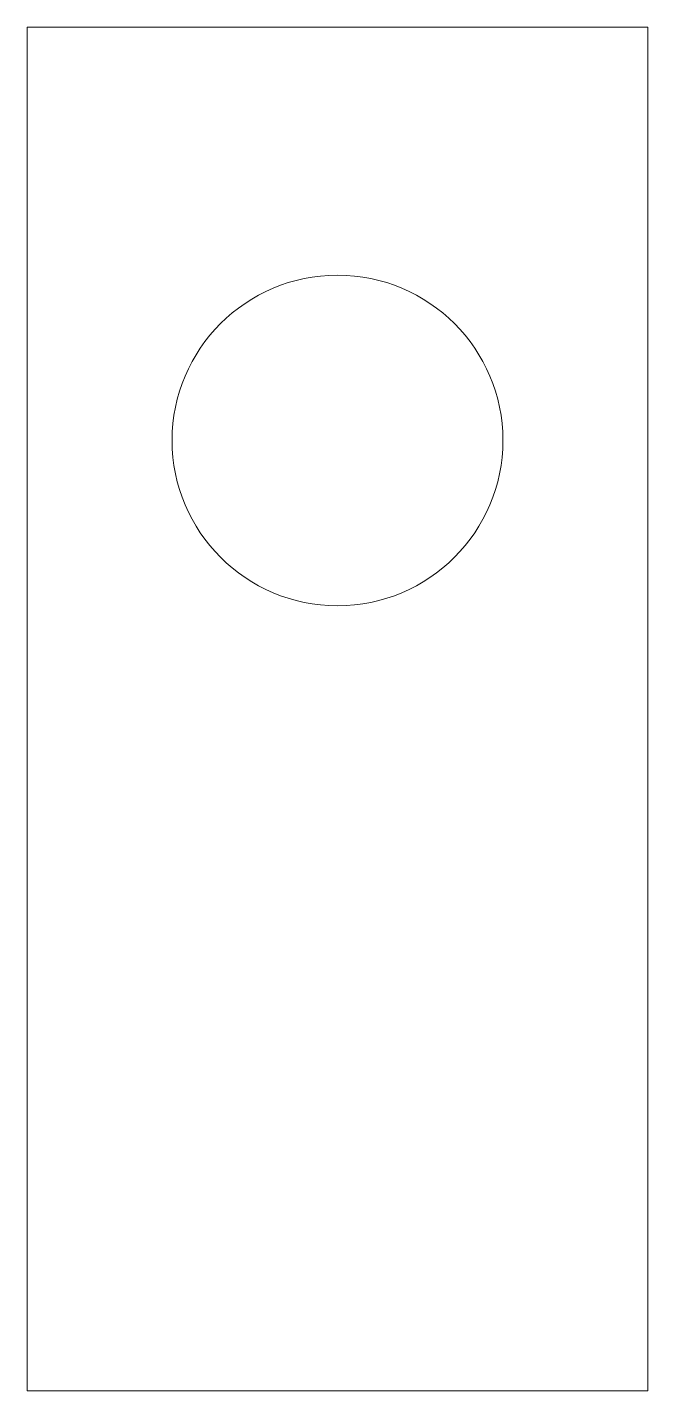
# Model space of a CAD drawing. Header units: millimetres. Extents: x 0 to 7.5, y 0.5 to 17.
import ezdxf

# ---------------------------------------------------------------- set-up
doc = ezdxf.new("R2010")
doc.units = ezdxf.units.MM

msp = doc.modelspace()

# ---------------------------------------------------------------- linework, layer by layer
at = {"color": 1, "lineweight": 5, "true_color": 0xff0000, "flags": 128}
msp.add_lwpolyline([(7.4982, 17), (-0.0018, 17), (-0.0018, 0.5), (7.4982, 0.5)], close=True, dxfattribs=at)
at = {"color": 1, "lineweight": 5, "true_color": 0xff0000}
msp.add_circle((3.7482, 12), 2, dxfattribs=at)

doc.saveas('drawing.dxf')
